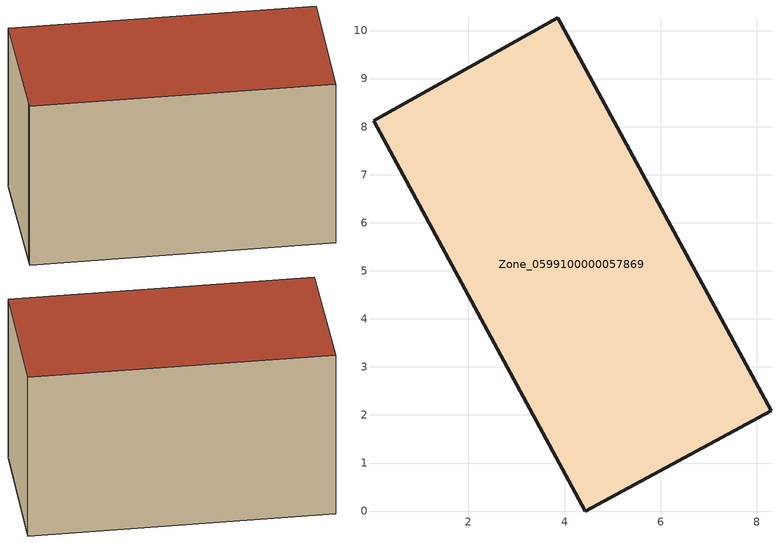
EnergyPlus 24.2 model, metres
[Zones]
Zone_0599100000057869
 floor ground (C_G): 4.43,0 0.03,8.12 0.18,8.21 3.86,10.26 8.3,2.09 z0
 wall outside (C_F): 8.3,2.09 3.86,10.26 0.18,8.21 0.03,8.12 4.43,0 8.3,2.09 z0:5.63
 roof outside (C_R): 0.03,8.12 4.43,0 8.3,2.09 3.86,10.26 0.18,8.21 z5.63
[BUILDING]
Pand.0599100000057869: North Axis=0; Terrain=City; Loads Convergence Tolerance Value=0.04; Temperature Convergence Tolerance Value=0.4; Solar Distribution=FullExterior; Maximum Number of Warmup Days=25; Minimum Number of Warmup Days=1
[Site:Location]
Rotterdam.The.Hague.AP_ZH_NLD Design_Conditions: Latitude=51.96; Longitude=4.45; Time Zone=1; Elevation=-4.5
[SITE:GROUNDTEMPERATURE:BUILDINGSURFACE]
18, 18, 18, 18, 18, 18, 18, 18, 18, 18, 18, 18
[MATERIAL] Thermal Absorptance=0.9; Solar Absorptance=0.7; Visible Absorptance=0.7
Name | Roughness | Thickness | Conductivity | Density | Specific Heat
G.TI.1946-1964 | MediumSmooth | 0.15 | 1 | 540 | 1210
F.TI.1946-1964 | Rough | 0.3 | 0.857143 | 1920 | 840
R.TI.1946-1964 | MediumRough | 0.2 | 0.277778 | 1500 | 1000
[CONSTRUCTION]
C_G: G.TI.1946-1964
C_F: F.TI.1946-1964
C_R: R.TI.1946-1964
[ZONE]
Zone_0599100000057869: Type=1; Multiplier=1; Ceiling Height=Autocalculate; Volume=Autocalculate; Floor Area=autocalculate; Part of Total Floor Area=Yes
[ZONEINFILTRATION:DESIGNFLOWRATE]
Infil_Zone_0599100000057869: Zone or ZoneList or Space or SpaceList=Zone_0599100000057869; Schedule=AlwaysOn; Design Flow Rate Calculation Method=Flow/Area; Flow Rate per Floor Area=0.003; Constant Term Coefficient=1; Temperature Term Coefficient=0; Velocity Term Coefficient=0; Velocity Squared Term Coefficient=0
[HVACTEMPLATE:ZONE:IDEALLOADSAIRSYSTEM]
Zone_0599100000057869: Maximum Heating Supply Air Temperature=50; Minimum Cooling Supply Air Temperature=13; Maximum Heating Supply Air Humidity Ratio=0.0156; Minimum Cooling Supply Air Humidity Ratio=0.0077; Heating Limit=NoLimit; Cooling Limit=NoLimit; Dehumidification Control Type=ConstantSensibleHeatRatio; Cooling Sensible Heat Ratio=0.7; Dehumidification Setpoint=60; Humidification Control Type=None; Humidification Setpoint=30; Outdoor Air Method=None; Outdoor Air Flow Rate per Person=0.00944; Outdoor Air Flow Rate per Zone Floor Area=0; Outdoor Air Flow Rate per Zone=0; Demand Controlled Ventilation Type=None; Outdoor Air Economizer Type=NoEconomizer; Heat Recovery Type=None; Sensible Heat Recovery Effectiveness=0.7; Latent Heat Recovery Effectiveness=0.65
[ZONECONTROL:THERMOSTAT]
ThermostatControl_Zone_0599100000057869: Zone or ZoneList=Zone_0599100000057869; Control Type Schedule=DualSetpointControlType; Control 1=Thermostat_Zone_0599100000057869; Temperature Difference Between Cutout And Setpoint=0
[THERMOSTATSETPOINT:DUALSETPOINT]
Thermostat_Zone_0599100000057869: Heating Setpoint Temperature Schedule=HeatingSetpoint_Zone_0599100000057869; Cooling Setpoint Temperature Schedule=CoolingSetpoint_Zone_0599100000057869
[SCHEDULE:COMPACT]
HeatingSetpoint_Zone_0599100000057869: Through: 12/31, For: AllDays, Until: 24:00, 21
CoolingSetpoint_Zone_0599100000057869: Through: 12/31, For: AllDays, Until: 24:00, 24
DualSetpointControlType: Through: 12/31, For: AllDays, Until: 24:00, 4
AlwaysOn: Through: 12/31, For: AllDays, Until: 24:00, 1
